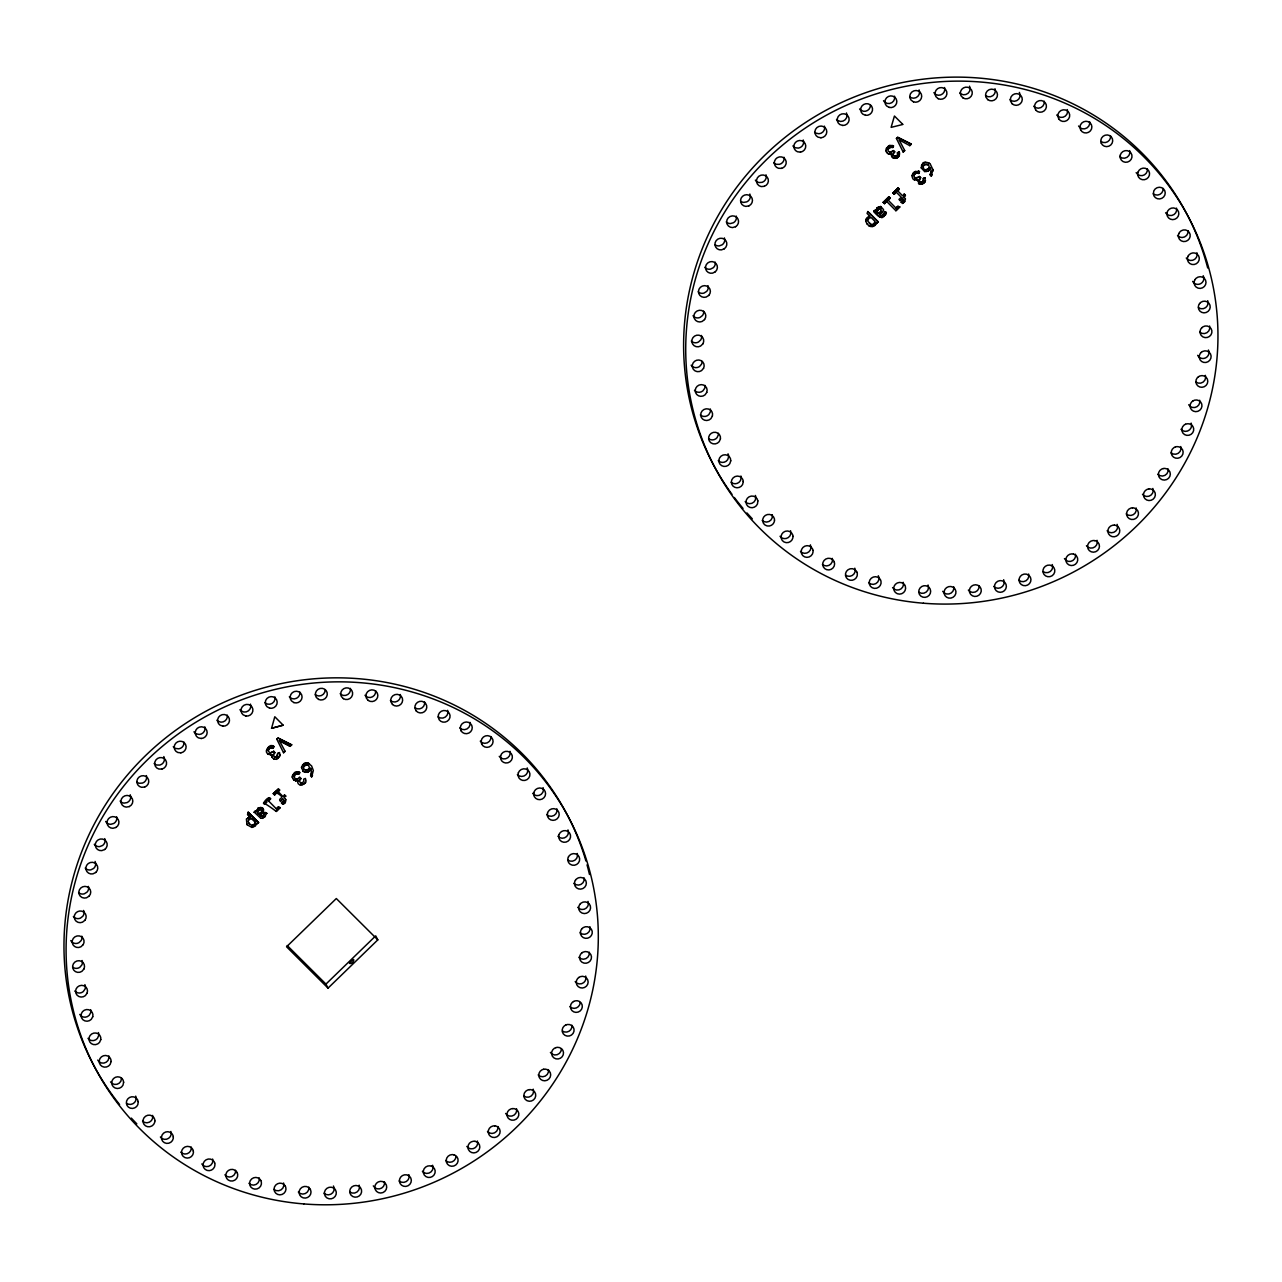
<?xml version="1.0" encoding="UTF-8"?>
<svg xmlns="http://www.w3.org/2000/svg" width="1282" height="1282" viewBox="0 0 1282 1282"><rect width="100%" height="100%" fill="white"/><g stroke="black" fill="none" stroke-linecap="round" stroke-linejoin="round"><path stroke-width="1.5" d="M248.083 821.458L249.573 824.102L248.596 822.868M867.722 220.151C865.542 220.328 876.071 227.811 869.212 223.389M261.913 811.041L261.656 812.067L262.009 811.25M878.378 213.405L877.08 212.011L878.378 213.405L880.686 212.091L881.119 208.822M263.755 810.064L262.794 808.269L263.547 812.131L259.893 815.272L263.547 812.131M883.362 210.28C885.429 209.383 875.782 218.26 882.673 212.267M279.796 755.162C282.024 753.752 274.717 761.364 276.543 758.896M305.757 781.026C307.808 783.462 296.318 788.318 297.825 780.434L295.613 780.69L297.825 780.434M899.451 154.433L899.355 152.686L899.323 155.523L897.288 157.91L893.217 157.942L895.173 158.375M925.508 180.506L924.835 182.236L925.043 177.717L923.28 178.502L922.864 181.804L923.521 180.762M1153.335 193.806L1153.848 190.794A6.009 5.817 -27.7 0 1 1163.463 188.839A6.009 5.817 -27.7 0 1 1161.812 198.341A6.009 5.817 -27.7 0 1 1153.335 193.806A6.009 5.817 -27.7 0 0 1163.111 188.406M276.543 757.149L277.681 753.351L279.444 752.582L277.793 753.56L277.265 756.652L274.781 756.989L275.614 757.149M303.882 781.491L303.642 779.216L305.404 778.446L305.901 780.337M893.153 154.994C891.535 154.866 899.563 158.744 897.32 152.638L899.195 152.061L897.56 153.632M865.783 220.825C866.312 216.257 872.754 214.895 866.456 218.709C863.812 220.68 869.196 226.289 866.776 223.533M310.709 769.12L309.459 771.219L310.773 768.431M930.235 168.198L928.12 171.227L924.626 171.403L926.918 171.451M283.803 800.962L283.322 801.955L283.899 801.17M903.441 200.248L901.086 202.171M121.534 1078.242L120.861 1081.223A6.009 5.817 -27.7 0 1 110.54 1081.912M261.544 811.859L258.724 814.118L257.538 812.932L259.317 809.263L262.025 810.448M877.176 212.219L878.17 209.126L880.59 208.597M311.302 773.126C312.728 770.482 308.818 776.475 311.638 776.86L313.337 770.498L311.606 765.931L308.209 763.143L309.443 763.784M930.94 172.397C932.062 169.224 928.713 178.599 931.036 172.605M301.623 767.614C300.549 764.985 304.122 773.863 303.097 771.155M921.373 167.093C920.877 170.762 922.575 162.029 921.454 165.715M271.816 756.412L272.281 757.47L271.864 754.569L270.79 754.858L271.864 754.569M271.928 756.62L271.976 754.761M297.921 780.626L297.664 781.347M891.455 155.699L891.919 156.757L891.503 153.84L890.429 154.144L891.503 153.84M891.567 155.891L891.615 154.048M918.441 183.358L919.274 183.999L917.463 179.704L914.162 179.576L917.463 179.704M917.559 179.913L917.303 180.634M932.895 171.179L932.879 169.577L931.277 176.147L929.979 174.753M303.465 767.549L303.93 769.12M923.104 166.82C923.953 164.096 922.191 169.609 924.995 169.673L926.085 169.897L924.995 169.673M255.118 823.381L254.301 824.663L255.086 821.762L251.737 818.429L249.605 818.781L248.323 820.512L249.045 819.502M874.789 221.754L873.939 223.933L872.177 224.558M256.464 823.156L255.358 826.073L251.881 827.419L258.579 822.611L248.195 812.179L247.554 814.358L250.503 817.291L248.275 817.612L250.503 817.291M867.69 224.558C869.869 228.116 876.407 226.866 876.103 222.427L876.824 223.244L878.218 221.898L869.116 212.748M266.56 751.861C265.486 753.592 268.531 742.022 273.915 746.557L273.13 748.319L270.053 748.047L268.803 749.169L268.323 751.044L269.957 753.047L273.787 751.428L269.957 753.047M271.88 745.836L268.13 747.518L266.4 750.531M292.344 776.395C293.033 773.174 292.168 779.969 292.456 776.588M886.134 150.01C885.461 153.439 887.577 145.138 886.295 148.68M911.983 175.666C912.367 173.695 911.534 179.464 914.274 179.784M258.387 807.82L256.256 811.666L258.387 807.82L262.057 807.804L260.278 807.388M873.827 211.386C887.961 224.318 867.834 208.325 875.894 210.937L877.208 207.764L876.567 208.485M294.251 776.267C295.245 773.879 293.225 778.815 295.918 778.911L297.889 778.831L299.635 777.084L301.014 778.559L300.292 779.264L301.014 778.559M892.673 147.398C896.31 145.058 886.487 147.943 887.961 150.331C889.596 154.721 896.871 148.936 889.596 152.318M913.89 175.554C915.06 173.054 912.592 177.861 915.556 178.182C921.694 176.035 917.768 178.118 914.707 177.589M273.483 755.066C272.409 757.342 275.774 750.707 274.236 753.191M299.331 780.738L299.571 779.873L299.571 781.78L301.671 783.206L300.837 783.062M893.121 154.353L894.596 151.773L893.314 150.507M922.752 181.595L921.309 182.493L919.21 181.05L920.54 177.637L919.274 176.355M920.54 177.637L918.97 180.009M271.576 728.288L274.797 716.75L283.162 725.179L271.576 728.288L283.162 725.179M265.23 812.692L262.634 816.474L265.118 812.5L266.752 813.397L265.118 812.5M884.26 213.629L883.218 215.088L884.772 211.77C888.682 212.556 882.641 218.325 886.279 212.475M867.834 211.466L867.081 213.437L870.141 216.578M266.64 813.205L264.621 817.099L261.448 818.253M246.705 819.23C245.968 816.378 247.33 827.948 247.138 824.246M260.855 809.118L257.618 811.298M879.74 208.309L877.257 210.585M273.13 748.319L273.803 746.364L272.954 746.22M299.091 774.184C300.966 770.434 298.642 775.53 296.014 773.895L294.86 775.225M918.729 173.455L919.402 171.5L918.441 171.147L919.498 171.692L918.729 173.455L916.518 172.91L914.499 174.512M301.927 766.636L304.363 763.367L307.023 763.03L305.725 763.094M901.198 202.38L903.345 203.037L905.493 198.998M304.299 769.52L306.43 770.626L308.529 769.697L309.475 767.662L308.513 765.434M928.681 168.343L928.168 168.968L928.681 168.343C930.812 166.323 926.261 161.5 923.665 165.634M893.762 155.955L896.07 156.228L897.576 154.898M303.69 767.037L305.068 765.034L308 765.162M292.713 775.466L294.924 772.421L293.257 774.376M912.351 174.737L914.563 171.692L918.553 171.355M277.649 758.64L279.684 756.252M869.02 225.76L872.641 226.417L875.959 223.965M270.053 748.047L268.467 749.778M892.769 147.59L890.669 147.254L888.106 149.049M928.12 171.227L930.107 169.112M867.962 219.799L869.244 218.068L871.375 217.7L874.821 221.241M299.668 780.065L300.18 779.055M894.596 151.773L893.25 153.279M304.363 763.367L302.328 765.29M922.078 164.769C923.28 159.128 931.95 164.817 929.194 163.263M305.356 770.386L309.042 769.072M878.266 213.197L881.295 211.338M872.866 224.638L874.452 223.324M307.215 764.681L303.914 766.155M303.53 781.812L301.558 783.014M886.936 147.783L889.564 145.347L893.554 145.844M915.636 171.419L912.784 173.455M281.447 802.885L282.377 802.436L281.447 802.885L282.697 804.231C287.28 803.782 285.117 797.404 285.854 799.728M902.336 203.501L905.156 201.306M299.635 784.728L302.504 784.76L305.196 782.965M896.294 158.375L898.89 156.388M919.178 183.807L922.239 184.239L924.739 182.044M262.265 818.413L265.406 816.201M878.699 216.241L881.92 217.7L884.933 215.28M279.332 740.483L285.053 751.268L283.53 752.742L276.8 739.153L278.034 737.967L291.671 744.858L290.133 746.348L279.444 740.675M899.611 140.764L904.707 150.555L903.169 152.029L896.438 138.44L897.672 137.238L911.31 144.145L909.771 145.635L898.97 139.754L900.012 140.395M291.671 744.858L278.13 738.16L276.8 739.153M911.31 144.145L897.769 137.446L896.438 138.44M279.941 741.012L290.02 746.156L291.559 744.666M911.198 143.937L909.771 145.635M255.503 810.817L254.285 812.307L255.503 810.817L256.16 811.458M269.412 797.644C256.833 812.884 268.018 793.302 270.598 798.814L268.419 800.913L270.598 798.814M274.604 794.936L276.527 792.757L274.604 794.936L273.306 793.558L276.832 790.433M884.5 203.646L886.567 201.338L884.5 203.646L883.218 202.268L888.955 196.723L890.237 198.101L888.057 200.2L890.237 198.101M897.993 187.941L893.057 193.037L897.993 187.941C901.615 189.255 894.82 192.604 899.179 189.127M273.419 793.75L278.354 788.67L279.636 790.049L278.018 791.619L279.636 790.049M873.923 211.578L875.253 210.296M883.33 202.476L888.955 196.723M266.928 802.067C264.316 804.872 263.018 801.346 276.255 811.442L280.101 807.724L278.178 806.955L276.463 808.926L278.29 807.163L280.101 807.724M896.166 192.044L894.243 194.207L896.166 192.044L901.278 197.22L898.97 199.447L900.14 200.633L902.448 198.389L900.14 200.633M277.922 791.411L283.018 796.603L284.524 794.824M897.56 190.697L902.656 195.874L904.163 194.111C907.784 195.409 901.006 198.758 905.348 195.281M257.089 823.765L258.467 822.419M282.713 798.91C277.601 804.808 283.482 796.33 283.979 800.513M878.106 221.69L876.824 223.244M285.71 796.01L284.091 797.564L285.261 798.83M899.74 207.011L897.817 206.242L895.99 208.005L897.929 206.434L899.74 207.011L895.894 210.729L886.567 201.338M279.989 807.516L276.255 811.442M899.627 206.803L895.894 210.729M328.048 988.118L325.949 984.095L375.706 935.86L377.805 939.866L328.048 988.118L286.559 946.773L336.317 898.538L377.805 939.866M282.489 802.628L283.21 801.747M247.602 818.429L248.275 817.612M892.592 145.491L887.673 146.597M877.305 207.956L880.718 206.53L883.506 209.543M249.461 823.909L252.025 825.464L254.189 824.454M282.697 804.231L284.764 802.917M920.22 184.352L924.162 183.054M879.628 217.139L884.26 216.386M928.152 164.705L924.082 164.801M925.364 162.381L922.8 163.567M303.914 771.668L307.376 772.373L309.363 771.011M257.538 812.932L258.627 813.926L261.047 812.804M916.518 172.91L914.867 173.743M925.973 169.705L928.072 168.775M879.42 214.35L881.231 215.841L883.106 214.895M880.718 206.53L878.026 207.091M294.924 772.421L298.914 772.068L295.982 772.133M252.025 825.464L253.772 825.079M255.086 821.762L251.833 818.621L249.605 818.781M305.084 772.325L308.481 771.956M297.857 773.655L296.014 773.895M902.8 124.466L891.118 127.367L894.435 116.021L902.688 124.258M881.231 215.841L882.272 215.745M262.009 816.394L260.919 816.105L262.634 816.474M295.918 778.911L297.889 778.831M919.723 181.804L922.127 182.3M273.034 748.111L271.031 747.967M889.307 154.112L888.218 153.728L890.525 154.337M270.887 755.066L267.585 753.688L268.579 754.441M274.524 759.008L273.579 758.656L275.63 759.297M251.881 827.419L248.051 825.271M306.927 762.838L308.305 763.351M918.617 173.262L917.608 173.134M294.523 780.305L293.53 779.552L295.725 780.898M298.802 771.876L299.86 772.421M924.723 171.596L921.389 168.086M886.391 212.684L884.772 211.77M260.791 818.269L254.189 812.099M910.092 97.095L911.422 97.849A6.009 5.817 -27.7 0 0 919.114 89.916M274.877 757.197L273.515 755.723M315.228 694.524L316.478 695.405A6.009 5.817 -27.7 0 0 325.195 689.748M264.829 702.616L267.473 704.122A6.009 5.817 -27.7 0 0 274.909 696.911M887.224 152.959L886.487 152.013L888.33 153.92M893.33 158.135L891.807 156.548M273.691 758.864L272.169 757.277M261.961 807.596L262.906 808.461M259.781 815.08L261.015 816.297M959.801 92.945L960.939 93.939A6.009 5.817 -27.7 0 0 969.529 86.198M340.163 693.658L341.3 694.668A6.009 5.817 -27.7 0 0 350.403 688.354M289.315 696.815L291.783 698.562A6.009 5.817 -27.7 0 0 299.908 692.088M893.426 150.699L894.708 151.981M919.386 176.563L920.652 177.829M898.089 188.15L899.275 189.319M905.461 195.489L904.163 194.111M903.73 196.851L905.348 198.646M902.352 198.197L903.618 199.784M892.945 192.829L894.243 194.207M887.961 199.992L896.102 208.213M883.218 202.268L884.404 203.453M875.141 210.088L875.894 210.937M867.946 211.658L878.218 221.898M273.675 751.22L275.069 752.694M284.636 795.032L285.822 796.202M276.527 792.757C287.697 799.007 276.688 797.596 280.502 801.346M273.306 793.558L274.492 794.728M268.323 800.721L276.463 808.926M263.579 802.997L264.861 804.375M258.579 822.611L248.195 812.179M250.391 817.099L247.554 814.358M287.216 945.523L325.949 984.095M933.841 92.689L936.116 94.676A6.009 5.817 -27.7 0 0 944.562 87.529M364.985 695.245L366.011 696.35A6.009 5.817 -27.7 0 0 375.69 690.95M930.235 164.016L932.976 169.769M293.642 779.744L292.408 777.517M266.848 752.726L267.682 753.88M932.158 174.592L931.277 176.147M925.043 177.717L923.28 178.502M904.707 150.555L903.169 152.029M902.961 201.226L902.127 201.915M312.52 775.322L311.638 776.86M285.053 751.268L283.53 752.742M930.299 167.509L931.213 171.307M310.661 768.238L311.574 772.036M878.298 575.746L878.875 577.156A6.009 5.817 -27.7 0 1 868.651 582.621M886.102 150.939L886.599 152.205M899.083 151.869L899.467 152.879M279.444 752.582L279.941 754.473M854.806 568.182L855.222 569.641A6.009 5.817 -27.7 0 1 845.607 575.169M810.416 544.85L810.961 547.831A6.009 5.817 -27.7 0 1 800.481 551.404M438.172 716.894L439.165 719.747A6.009 5.817 -27.7 0 0 448.924 719.683A6.009 5.817 -27.7 0 0 445.767 710.677A6.009 5.817 -27.7 0 0 438.172 716.894A6.009 5.817 -27.7 0 0 447.658 710.308M832.242 558.343L832.515 559.833A6.009 5.817 -27.7 0 1 822.419 564.4M790.561 530.732L790.802 533.745A6.009 5.817 -27.7 0 1 780.033 536.277M212.604 1159.056L212.876 1160.547A6.009 5.817 -27.7 0 1 201.803 1163.96M170.907 1131.445L171.163 1134.458A6.009 5.817 -27.7 0 1 160.394 1137.006M772.277 514.675L772.213 517.72A6.009 5.817 -27.7 0 1 762.181 520.396M152.638 1115.404L152.574 1118.433A6.009 5.817 -27.7 0 1 142.542 1121.125M191.21 1147.037L191.322 1148.544A6.009 5.817 -27.7 0 1 180.842 1152.117M469.981 722.359A6.009 5.817 -27.7 0 1 459.821 727.968M710.292 408.942A6.009 5.817 -27.7 0 1 710.308 411.987L708.786 414.647A6.009 5.817 -27.7 0 1 700.341 414.903M728.016 453.828A6.009 5.817 -27.7 0 1 728.657 456.777L727.679 459.677A6.009 5.817 -27.7 0 1 718.24 460.607M718.369 433.332A6.009 5.817 -27.7 0 1 718.337 434.854L717.071 437.659A6.009 5.817 -27.7 0 1 708.69 438.732M704.956 385.353A6.009 5.817 -27.7 0 1 704.667 388.366L702.873 390.882A6.009 5.817 -27.7 0 1 694.491 390.321M702.055 361.284A6.009 5.817 -27.7 0 1 701.462 364.264L699.427 366.604A6.009 5.817 -27.7 0 1 691.158 365.21M701.462 335.467A6.009 5.817 -27.7 0 1 700.725 339.922L698.466 342.038A6.009 5.817 -27.7 0 1 691.302 341.06M703.642 311.189A6.009 5.817 -27.7 0 1 702.456 315.548L700.004 317.455A6.009 5.817 -27.7 0 1 693.001 315.773M708.017 285.662A6.009 5.817 -27.7 0 1 706.654 291.399L704.026 293.065A6.009 5.817 -27.7 0 1 698.225 291.863M589.96 926.742A6.009 5.817 -27.7 0 1 580.089 932.815M589.287 952.206A6.009 5.817 -27.7 0 1 578.871 957.301M235.584 1170.354A6.009 5.817 -27.7 0 1 224.879 1174.825M400.321 694.507A6.009 5.817 -27.7 0 1 390.369 700.453M424.614 701.975A6.009 5.817 -27.7 0 1 415.272 707.952M333.448 1185.994A6.009 5.817 -27.7 0 1 324.009 1193.238M308.85 1187.18A6.009 5.817 -27.7 0 1 298.321 1192.036M283.594 1183.014A6.009 5.817 -27.7 0 1 273.947 1189.44M259.236 1177.87A6.009 5.817 -27.7 0 1 249.012 1183.35M98.361 1032.571A6.009 5.817 -27.7 0 1 98.682 1035.584L97.432 1038.372A6.009 5.817 -27.7 0 1 87.977 1038.372M108.89 1055.983A6.009 5.817 -27.7 0 1 109.002 1057.506L108.041 1060.406A6.009 5.817 -27.7 0 1 97.736 1060.086M90.653 1009.671A6.009 5.817 -27.7 0 1 90.669 1012.7L89.147 1015.376A6.009 5.817 -27.7 0 1 79.756 1014.447M84.868 984.624A6.009 5.817 -27.7 0 1 85.029 989.095L83.234 991.611A6.009 5.817 -27.7 0 1 74.837 991.034M82.112 960.506A6.009 5.817 -27.7 0 1 81.824 964.993L79.788 967.333A6.009 5.817 -27.7 0 1 72.545 967.061M81.824 936.197A6.009 5.817 -27.7 0 1 81.087 940.635L78.827 942.767A6.009 5.817 -27.7 0 1 70.766 940.571M83.602 910.444A6.009 5.817 -27.7 0 1 82.817 916.261L80.365 918.168A6.009 5.817 -27.7 0 1 73.362 916.486M88.378 886.391A6.009 5.817 -27.7 0 1 87.016 892.128L84.388 893.778A6.009 5.817 -27.7 0 1 78.587 892.592M119.579 1104.507A267.858 259.685 -27.7 0 1 209.911 709.106A267.858 259.685 -27.7 0 1 585.938 861.007M587.028 864.853A267.858 259.685 -27.7 0 1 589.496 874.516M136.837 1123.865A267.858 259.685 -27.7 0 1 131.325 1118.096M731.958 494.291A267.858 259.685 -27.7 0 1 838.765 103.794A267.858 259.685 -27.7 0 1 1207.708 267.986M752.326 518.841A267.858 259.685 -27.7 0 1 746.941 512.944M743.015 508.409A267.858 259.685 -27.7 0 1 734.33 497.496M903.233 582.284A6.009 5.817 -27.7 0 1 892.576 587.589M870.446 104.9A6.009 5.817 -27.7 0 1 863.427 111.294L860.639 110.06A6.009 5.817 -27.7 0 1 859.581 108.954M1129.65 150.587A6.009 5.817 -27.7 0 1 1119.859 156.789M1110.565 135.86A6.009 5.817 -27.7 0 1 1101.014 141.501M1147.358 168.663A6.009 5.817 -27.7 0 1 1136.156 172.621M1089.62 121.646A6.009 5.817 -27.7 0 1 1078.563 126.021M1176.539 208.149A6.009 5.817 -27.7 0 1 1165.578 212.78M1067.297 109.579A6.009 5.817 -27.7 0 1 1056.705 115.011M1044.253 101.246A6.009 5.817 -27.7 0 1 1033.773 106.214M1188.045 230.664A6.009 5.817 -27.7 0 1 1177.517 235.503M1019.35 92.384A6.009 5.817 -27.7 0 1 1010.008 99.74M994.976 88.746A6.009 5.817 -27.7 0 1 985.65 95.637M1203.221 275.726A6.009 5.817 -27.7 0 1 1200.689 283.675A6.009 5.817 -27.7 0 1 1192.645 281.383M1207.692 300.677A6.009 5.817 -27.7 0 1 1198.462 307.68M1208.445 350.034A6.009 5.817 -27.7 0 1 1205.609 357.902A6.009 5.817 -27.7 0 1 1197.66 355.322M824.47 126.149A6.009 5.817 -27.7 0 1 818.845 133.761L815.849 133.104A6.009 5.817 -27.7 0 1 814.599 132.222M803.237 139.994A6.009 5.817 -27.7 0 1 798.398 148.103L795.337 147.751A6.009 5.817 -27.7 0 1 792.917 145.924M766.011 174.833A6.009 5.817 -27.7 0 1 762.197 182.316L759.12 182.557A6.009 5.817 -27.7 0 1 755.354 180.137M783.991 157.253A6.009 5.817 -27.7 0 1 779.456 164.352L776.363 164.288A6.009 5.817 -27.7 0 1 773.767 162.718M749.858 194.047A6.009 5.817 -27.7 0 1 746.813 201.851L743.768 202.396A6.009 5.817 -27.7 0 1 740.884 201.37M1028.613 574.032A6.009 5.817 -27.7 0 1 1018.805 580.217M1052.282 564.545A6.009 5.817 -27.7 0 1 1043.147 571.644M1075.486 554.225A6.009 5.817 -27.7 0 1 1064.429 558.599M1003.662 579.736A6.009 5.817 -27.7 0 1 993.806 586.403M1136.156 507.976A6.009 5.817 -27.7 0 1 1126.221 513.938M1191.154 423.108A6.009 5.817 -27.7 0 1 1180.978 429.294M736.269 216.081A6.009 5.817 -27.7 0 1 733.448 222.731L730.452 223.565A6.009 5.817 -27.7 0 1 726.253 221.93M979.144 585.906A6.009 5.817 -27.7 0 1 968.343 590.105M928.056 585.009A6.009 5.817 -27.7 0 1 919.082 592.332M953.664 586.675A6.009 5.817 -27.7 0 1 942.719 591.322M715.212 262.137A6.009 5.817 -27.7 0 1 713.257 267.73L710.484 269.124A6.009 5.817 -27.7 0 1 704.86 267.361M724.378 237.891A6.009 5.817 -27.7 0 1 722.231 244.766L719.33 245.888A6.009 5.817 -27.7 0 1 714.971 244.67M1180.77 446.537A6.009 5.817 -27.7 0 1 1171.043 452.85M1168.094 468.875A6.009 5.817 -27.7 0 1 1157.806 474.228M1152.871 488.458A6.009 5.817 -27.7 0 1 1142.486 494.259M1117.135 524.354A6.009 5.817 -27.7 0 1 1107.119 530.78M1097.039 540.299A6.009 5.817 -27.7 0 1 1086.447 545.715M846.473 112.96A6.009 5.817 -27.7 0 1 840.591 121.453L837.675 120.508A6.009 5.817 -27.7 0 1 836.521 119.498M1205.336 375.338A6.009 5.817 -27.7 0 1 1195.866 381.988M1209.599 326.013A6.009 5.817 -27.7 0 1 1199.728 332.102M1196.907 252.746A6.009 5.817 -27.7 0 1 1186.251 258.035M1199.696 400.256A6.009 5.817 -27.7 0 1 1188.686 404.759M894.548 96.182A6.009 5.817 -27.7 0 1 887.112 103.409L884.468 101.903A6.009 5.817 -27.7 0 1 883.538 100.701M755.338 495.429A6.009 5.817 -27.7 0 1 755.755 496.887L755.386 499.916A6.009 5.817 -27.7 0 1 745.163 501.599M740.9 476.023A6.009 5.817 -27.7 0 1 741.172 477.529L740.499 480.494A6.009 5.817 -27.7 0 1 731.173 482.336M227.299 715.132A6.009 5.817 -27.7 0 1 220.953 722.167L218.036 721.221A6.009 5.817 -27.7 0 1 216.882 720.228M250.471 704.122A6.009 5.817 -27.7 0 1 243.772 712.023L240.984 710.789A6.009 5.817 -27.7 0 1 239.942 709.683M490.926 736.589A6.009 5.817 -27.7 0 1 480.269 741.172M543.119 787.645A6.009 5.817 -27.7 0 1 532.655 793.334M510.012 751.316A6.009 5.817 -27.7 0 1 499.227 756.348M527.222 767.934A6.009 5.817 -27.7 0 1 517.367 774.6M556.885 808.862A6.009 5.817 -27.7 0 1 546.869 814.695M567.974 829.919A6.009 5.817 -27.7 0 1 557.878 836.217M577.269 853.459A6.009 5.817 -27.7 0 1 567.638 859.902M588.053 901.406A6.009 5.817 -27.7 0 1 577.733 907.336M584.127 877.866A6.009 5.817 -27.7 0 1 573.903 883.33M204.832 726.862A6.009 5.817 -27.7 0 1 199.207 734.474L196.21 733.817A6.009 5.817 -27.7 0 1 193.983 731.782M183.983 742.198A6.009 5.817 -27.7 0 1 178.759 748.832L175.698 748.464A6.009 5.817 -27.7 0 1 173.278 746.653M135.7 1096.142A6.009 5.817 -27.7 0 1 136.116 1097.616L135.748 1100.629A6.009 5.817 -27.7 0 1 126.646 1103.369M95.076 861.424A6.009 5.817 -27.7 0 1 93.618 868.459L90.846 869.853A6.009 5.817 -27.7 0 1 85.205 868.09M104.723 838.62A6.009 5.817 -27.7 0 1 102.592 845.479L99.692 846.601A6.009 5.817 -27.7 0 1 94.275 844.293M116.63 816.81A6.009 5.817 -27.7 0 1 113.81 823.445L110.813 824.294A6.009 5.817 -27.7 0 1 105.669 821.458M130.219 794.76A6.009 5.817 -27.7 0 1 127.174 802.564L124.13 803.109A6.009 5.817 -27.7 0 1 120.123 801.058M146.372 775.562A6.009 5.817 -27.7 0 1 142.558 783.046L139.482 783.286A6.009 5.817 -27.7 0 1 136.725 781.988M163.824 756.556A6.009 5.817 -27.7 0 1 159.817 765.066L156.725 765.017A6.009 5.817 -27.7 0 1 154.128 763.447M585.698 976.051A6.009 5.817 -27.7 0 1 575.185 981.611M580.233 1002.492A6.009 5.817 -27.7 0 1 569.977 1006.691M571.932 1025.296A6.009 5.817 -27.7 0 1 562.445 1031.048M561.404 1048.756A6.009 5.817 -27.7 0 1 550.411 1052.426M548.456 1069.605A6.009 5.817 -27.7 0 1 538.168 1074.941M533.232 1089.171A6.009 5.817 -27.7 0 1 523.921 1096.062M516.518 1108.69A6.009 5.817 -27.7 0 1 505.621 1113.465M497.945 1126.525A6.009 5.817 -27.7 0 1 487.481 1131.493M477.401 1141.012A6.009 5.817 -27.7 0 1 466.808 1146.445M456.007 1156.46A6.009 5.817 -27.7 0 1 445.687 1160.531M432.643 1165.258A6.009 5.817 -27.7 0 1 422.403 1171.315M408.974 1174.745A6.009 5.817 -27.7 0 1 399.167 1180.946M384.504 1181.892A6.009 5.817 -27.7 0 1 373.302 1185.866M359.168 1185.145A6.009 5.817 -27.7 0 1 349.762 1191.923M138.216 1101.623L137.847 1104.635A6.009 5.817 -27.7 0 1 128.344 1107.071A6.009 5.817 -27.7 0 1 129.498 1097.504A6.009 5.817 -27.7 0 1 138.216 1101.623M173.294 1136.942L173.262 1138.48A6.009 5.817 -27.7 0 1 164.384 1142.695A6.009 5.817 -27.7 0 1 163.599 1133.144A6.009 5.817 -27.7 0 1 173.022 1135.451L173.294 1136.942M757.854 500.893L757.486 503.922A6.009 5.817 -27.7 0 1 747.983 506.342A6.009 5.817 -27.7 0 1 749.153 496.791A6.009 5.817 -27.7 0 1 757.854 500.893M792.933 536.229L792.901 537.751A6.009 5.817 -27.7 0 1 784.023 541.966A6.009 5.817 -27.7 0 1 783.238 532.415A6.009 5.817 -27.7 0 1 792.661 534.738L792.933 536.229M500.605 755.947L500.701 758.976A6.009 5.817 -27.7 0 0 509.98 761.764A6.009 5.817 -27.7 0 0 509.675 752.165A6.009 5.817 -27.7 0 0 500.605 755.947M533.809 792.997L533.697 794.519A6.009 5.817 -27.7 0 0 542.174 799.055A6.009 5.817 -27.7 0 0 543.824 789.568A6.009 5.817 -27.7 0 0 534.209 791.523L533.809 792.997M1120.244 155.234L1120.34 158.263A6.009 5.817 -27.7 0 0 1129.618 161.035A6.009 5.817 -27.7 0 0 1129.33 151.452A6.009 5.817 -27.7 0 0 1120.244 155.234M123.633 1082.264L122.96 1085.229A6.009 5.817 -27.7 0 1 113.281 1086.719A6.009 5.817 -27.7 0 1 115.396 1077.297A6.009 5.817 -27.7 0 1 123.633 1082.264M154.866 1120.933L154.673 1122.439A6.009 5.817 -27.7 0 1 145.427 1125.788A6.009 5.817 -27.7 0 1 145.619 1116.189A6.009 5.817 -27.7 0 1 154.737 1119.41L154.866 1120.933M743.272 481.535L742.598 484.516A6.009 5.817 -27.7 0 1 732.919 486.006A6.009 5.817 -27.7 0 1 735.035 476.583A6.009 5.817 -27.7 0 1 743.272 481.535M774.504 520.204L774.312 521.726A6.009 5.817 -27.7 0 1 765.082 525.059A6.009 5.817 -27.7 0 1 765.274 515.46A6.009 5.817 -27.7 0 1 774.376 518.697L774.504 520.204M547.526 813.092L547.27 814.599A6.009 5.817 -27.7 0 0 555.234 819.967A6.009 5.817 -27.7 0 0 557.83 810.641A6.009 5.817 -27.7 0 0 548.087 811.666L547.526 813.092M1167.165 212.379L1166.908 213.886A6.009 5.817 -27.7 0 0 1174.873 219.238A6.009 5.817 -27.7 0 0 1177.469 209.928A6.009 5.817 -27.7 0 0 1167.726 210.937L1167.165 212.379M518.329 772.886L518.12 775.914A6.009 5.817 -27.7 0 0 527.046 779.6A6.009 5.817 -27.7 0 0 527.719 770.001A6.009 5.817 -27.7 0 0 518.329 772.886M1137.983 172.173L1137.759 175.201A6.009 5.817 -27.7 0 0 1146.685 178.871A6.009 5.817 -27.7 0 0 1147.358 169.288A6.009 5.817 -27.7 0 0 1137.983 172.173M111.117 1061.512L110.14 1064.413A6.009 5.817 -27.7 0 1 100.381 1064.941A6.009 5.817 -27.7 0 1 103.441 1055.759A6.009 5.817 -27.7 0 1 111.117 1061.512M730.756 460.783L729.795 463.699A6.009 5.817 -27.7 0 1 720.019 464.228A6.009 5.817 -27.7 0 1 723.08 455.046A6.009 5.817 -27.7 0 1 730.756 460.783M559.112 834.486L558.696 835.96A6.009 5.817 -27.7 0 0 566.051 842.082A6.009 5.817 -27.7 0 0 569.577 833.044A6.009 5.817 -27.7 0 0 559.817 833.108L559.112 834.486M1178.751 233.757L1178.334 235.247A6.009 5.817 -27.7 0 0 1185.69 241.369A6.009 5.817 -27.7 0 0 1189.215 232.33A6.009 5.817 -27.7 0 0 1179.456 232.379L1178.751 233.757M100.797 1039.59L99.547 1042.394A6.009 5.817 -27.7 0 1 89.788 1041.962A6.009 5.817 -27.7 0 1 93.762 1033.1A6.009 5.817 -27.7 0 1 100.797 1039.59M720.436 438.861L719.186 441.665A6.009 5.817 -27.7 0 1 709.443 441.248A6.009 5.817 -27.7 0 1 713.401 432.387A6.009 5.817 -27.7 0 1 720.436 438.861M349.537 963.311C353.351 965.186 356.781 953.984 349.537 963.311M568.439 856.953L567.878 858.395A6.009 5.817 -27.7 0 0 574.56 865.222A6.009 5.817 -27.7 0 0 578.967 856.552A6.009 5.817 -27.7 0 0 569.272 855.655L568.439 856.953M1188.077 256.24L1187.517 257.666A6.009 5.817 -27.7 0 0 1194.199 264.493A6.009 5.817 -27.7 0 0 1198.606 255.823A6.009 5.817 -27.7 0 0 1188.911 254.926L1188.077 256.24M92.769 1016.706L91.246 1019.382A6.009 5.817 -27.7 0 1 81.615 1018.004A6.009 5.817 -27.7 0 1 86.455 1009.559A6.009 5.817 -27.7 0 1 92.769 1016.706M712.407 415.993L710.885 418.669A6.009 5.817 -27.7 0 1 701.254 417.291A6.009 5.817 -27.7 0 1 706.094 408.83A6.009 5.817 -27.7 0 1 712.407 415.993M575.426 880.285L574.721 881.663A6.009 5.817 -27.7 0 0 580.65 889.131A6.009 5.817 -27.7 0 0 585.906 880.91A6.009 5.817 -27.7 0 0 576.371 879.067L575.426 880.285M1195.064 279.556L1194.359 280.934A6.009 5.817 -27.7 0 0 1200.305 288.402A6.009 5.817 -27.7 0 0 1205.561 280.197A6.009 5.817 -27.7 0 0 1196.026 278.338L1195.064 279.556M87.128 993.101L85.349 995.617A6.009 5.817 -27.7 0 1 75.926 993.31A6.009 5.817 -27.7 0 1 81.583 985.345A6.009 5.817 -27.7 0 1 87.128 993.101M706.767 392.388L704.988 394.904A6.009 5.817 -27.7 0 1 695.565 392.58A6.009 5.817 -27.7 0 1 701.222 384.632A6.009 5.817 -27.7 0 1 706.767 392.388M579.977 904.243L579.144 905.541A6.009 5.817 -27.7 0 0 584.288 913.569A6.009 5.817 -27.7 0 0 590.329 905.893A6.009 5.817 -27.7 0 0 581.05 903.121L579.977 904.243M1199.615 303.514L1198.782 304.828A6.009 5.817 -27.7 0 0 1203.926 312.856A6.009 5.817 -27.7 0 0 1209.968 305.164A6.009 5.817 -27.7 0 0 1200.705 302.392L1199.615 303.514M83.923 969L81.904 971.339A6.009 5.817 -27.7 0 1 72.786 968.102A6.009 5.817 -27.7 0 1 79.212 960.715A6.009 5.817 -27.7 0 1 83.923 969M703.562 368.287L701.542 370.61A6.009 5.817 -27.7 0 1 692.424 367.389A6.009 5.817 -27.7 0 1 698.85 360.002A6.009 5.817 -27.7 0 1 703.562 368.287M582.076 928.585L581.115 929.803A6.009 5.817 -27.7 0 0 585.409 938.312A6.009 5.817 -27.7 0 0 592.188 931.245A6.009 5.817 -27.7 0 0 583.262 927.575L582.076 928.585M1201.715 327.872L1200.753 329.089A6.009 5.817 -27.7 0 0 1205.048 337.599A6.009 5.817 -27.7 0 0 1211.827 330.532A6.009 5.817 -27.7 0 0 1202.901 326.846L1201.715 327.872M83.186 944.642L80.942 946.773A6.009 5.817 -27.7 0 1 72.225 942.671A6.009 5.817 -27.7 0 1 79.356 935.924A6.009 5.817 -27.7 0 1 83.186 944.642M702.824 343.929L700.581 346.06A6.009 5.817 -27.7 0 1 691.863 341.941A6.009 5.817 -27.7 0 1 698.994 335.195A6.009 5.817 -27.7 0 1 702.824 343.929M581.691 953.071L580.618 954.193A6.009 5.817 -27.7 0 0 584.015 963.119A6.009 5.817 -27.7 0 0 591.467 956.725A6.009 5.817 -27.7 0 0 582.973 952.173L581.691 953.071M1201.33 352.358L1200.256 353.479A6.009 5.817 -27.7 0 0 1203.654 362.389A6.009 5.817 -27.7 0 0 1211.105 355.995A6.009 5.817 -27.7 0 0 1202.612 351.46L1201.33 352.358M704.571 319.555L702.119 321.462A6.009 5.817 -27.7 0 1 693.883 316.51A6.009 5.817 -27.7 0 1 701.639 310.468A6.009 5.817 -27.7 0 1 704.571 319.555M84.933 920.284L82.481 922.175A6.009 5.817 -27.7 0 1 74.244 917.223A6.009 5.817 -27.7 0 1 82 911.198A6.009 5.817 -27.7 0 1 84.933 920.284M1198.478 376.748L1197.292 377.757A6.009 5.817 -27.7 0 0 1199.76 386.988A6.009 5.817 -27.7 0 0 1207.788 381.331A6.009 5.817 -27.7 0 0 1199.84 375.979L1198.478 376.748M578.839 977.477L577.653 978.487A6.009 5.817 -27.7 0 0 580.105 987.701A6.009 5.817 -27.7 0 0 588.15 982.06A6.009 5.817 -27.7 0 0 580.185 976.692L578.839 977.477M708.754 295.421L706.142 297.071A6.009 5.817 -27.7 0 1 698.466 291.318A6.009 5.817 -27.7 0 1 706.767 286.062A6.009 5.817 -27.7 0 1 708.754 295.421M89.115 896.134L86.503 897.801A6.009 5.817 -27.7 0 1 78.827 892.048A6.009 5.817 -27.7 0 1 87.128 886.791A6.009 5.817 -27.7 0 1 89.115 896.134M1193.157 400.801L1191.875 401.699A6.009 5.817 -27.7 0 0 1193.398 411.137A6.009 5.817 -27.7 0 0 1201.939 406.298A6.009 5.817 -27.7 0 0 1194.584 400.16L1193.157 400.801M573.519 1001.53L572.237 1002.428A6.009 5.817 -27.7 0 0 573.743 1011.867A6.009 5.817 -27.7 0 0 582.3 1007.011A6.009 5.817 -27.7 0 0 574.945 1000.889L573.519 1001.53M715.372 271.736L712.6 273.146A6.009 5.817 -27.7 0 1 705.565 266.656A6.009 5.817 -27.7 0 1 714.346 262.233A6.009 5.817 -27.7 0 1 715.372 271.736M95.733 872.465L92.961 873.859A6.009 5.817 -27.7 0 1 85.926 867.369A6.009 5.817 -27.7 0 1 94.708 862.946A6.009 5.817 -27.7 0 1 95.733 872.465M1185.449 424.278L1184.087 425.047A6.009 5.817 -27.7 0 0 1184.632 434.614A6.009 5.817 -27.7 0 0 1193.606 430.624A6.009 5.817 -27.7 0 0 1186.924 423.781L1185.449 424.278M565.811 1025.007L564.449 1025.776A6.009 5.817 -27.7 0 0 564.993 1035.343A6.009 5.817 -27.7 0 0 573.967 1031.337A6.009 5.817 -27.7 0 0 567.285 1024.51L565.811 1025.007M724.33 248.772L721.429 249.894A6.009 5.817 -27.7 0 1 715.116 242.747A6.009 5.817 -27.7 0 1 724.282 239.173A6.009 5.817 -27.7 0 1 724.33 248.772M104.691 849.501L101.791 850.623A6.009 5.817 -27.7 0 1 95.477 843.46A6.009 5.817 -27.7 0 1 104.643 839.902A6.009 5.817 -27.7 0 1 104.691 849.501M1175.418 446.937L1173.992 447.578A6.009 5.817 -27.7 0 0 1173.559 457.177A6.009 5.817 -27.7 0 0 1182.869 454.068A6.009 5.817 -27.7 0 0 1176.924 446.601L1175.418 446.937M555.779 1047.666L554.353 1048.291A6.009 5.817 -27.7 0 0 553.904 1057.89A6.009 5.817 -27.7 0 0 563.231 1054.782A6.009 5.817 -27.7 0 0 557.285 1047.314L555.779 1047.666M735.548 226.738L732.567 227.571A6.009 5.817 -27.7 0 1 727.022 219.815A6.009 5.817 -27.7 0 1 736.477 217.171A6.009 5.817 -27.7 0 1 735.548 226.738M115.909 827.467L112.928 828.3A6.009 5.817 -27.7 0 1 107.384 820.544A6.009 5.817 -27.7 0 1 116.838 817.884A6.009 5.817 -27.7 0 1 115.909 827.467M1163.159 468.571L1161.668 469.068A6.009 5.817 -27.7 0 0 1160.274 478.603A6.009 5.817 -27.7 0 0 1169.841 476.407A6.009 5.817 -27.7 0 0 1164.697 468.379L1163.159 468.571M543.52 1069.284L542.03 1069.781A6.009 5.817 -27.7 0 0 540.635 1079.316A6.009 5.817 -27.7 0 0 550.202 1077.12A6.009 5.817 -27.7 0 0 545.058 1069.092L543.52 1069.284M748.928 205.857L745.868 206.402A6.009 5.817 -27.7 0 1 741.156 198.117A6.009 5.817 -27.7 0 1 750.803 196.386A6.009 5.817 -27.7 0 1 748.928 205.857M129.274 806.57L126.229 807.115A6.009 5.817 -27.7 0 1 121.518 798.83A6.009 5.817 -27.7 0 1 131.165 797.116A6.009 5.817 -27.7 0 1 129.274 806.57M1148.8 488.939L1147.278 489.291A6.009 5.817 -27.7 0 0 1144.922 498.666A6.009 5.817 -27.7 0 0 1154.633 497.416A6.009 5.817 -27.7 0 0 1150.355 488.907L1148.8 488.939M529.162 1089.668L527.639 1090.021A6.009 5.817 -27.7 0 0 525.283 1099.379A6.009 5.817 -27.7 0 0 534.995 1098.129A6.009 5.817 -27.7 0 0 530.716 1089.62L529.162 1089.668M764.312 186.323L761.22 186.579A6.009 5.817 -27.7 0 1 757.39 177.845A6.009 5.817 -27.7 0 1 767.133 177.076A6.009 5.817 -27.7 0 1 764.312 186.323M144.674 787.052L141.581 787.292A6.009 5.817 -27.7 0 1 137.751 778.575A6.009 5.817 -27.7 0 1 147.494 777.789A6.009 5.817 -27.7 0 1 144.674 787.052M1132.487 507.864L1130.948 508.073A6.009 5.817 -27.7 0 0 1127.647 517.175A6.009 5.817 -27.7 0 0 1137.422 516.886A6.009 5.817 -27.7 0 0 1134.025 507.976L1132.487 507.864M512.848 1108.593L511.294 1108.786A6.009 5.817 -27.7 0 0 508.009 1117.904A6.009 5.817 -27.7 0 0 517.784 1117.6A6.009 5.817 -27.7 0 0 514.386 1108.69L512.848 1108.593M781.555 168.359L778.478 168.295A6.009 5.817 -27.7 0 1 775.546 159.224A6.009 5.817 -27.7 0 1 785.305 159.401A6.009 5.817 -27.7 0 1 781.555 168.359M161.917 769.072L158.84 769.024A6.009 5.817 -27.7 0 1 155.907 759.938A6.009 5.817 -27.7 0 1 165.666 760.13A6.009 5.817 -27.7 0 1 161.917 769.072M1114.379 525.139L1112.824 525.187A6.009 5.817 -27.7 0 0 1108.626 533.969A6.009 5.817 -27.7 0 0 1118.353 534.626A6.009 5.817 -27.7 0 0 1115.901 525.396L1114.379 525.139M494.74 1125.868L493.185 1125.917A6.009 5.817 -27.7 0 0 488.987 1134.682A6.009 5.817 -27.7 0 0 498.714 1135.339A6.009 5.817 -27.7 0 0 496.262 1126.125L494.74 1125.868M800.497 152.125L797.452 151.757A6.009 5.817 -27.7 0 1 795.465 142.414A6.009 5.817 -27.7 0 1 805.128 143.552A6.009 5.817 -27.7 0 1 800.497 152.125M180.858 752.838L177.797 752.486A6.009 5.817 -27.7 0 1 175.826 743.143A6.009 5.817 -27.7 0 1 185.489 744.265A6.009 5.817 -27.7 0 1 180.858 752.838M1094.652 540.603L1093.097 540.507A6.009 5.817 -27.7 0 0 1088.049 548.84A6.009 5.817 -27.7 0 0 1097.632 550.459A6.009 5.817 -27.7 0 0 1096.126 541.02L1094.652 540.603M475.013 1141.333L473.459 1141.22A6.009 5.817 -27.7 0 0 468.411 1149.569A6.009 5.817 -27.7 0 0 477.994 1151.172A6.009 5.817 -27.7 0 0 476.487 1141.733L475.013 1141.333M820.945 137.767L817.948 137.11A6.009 5.817 -27.7 0 1 816.922 127.591A6.009 5.817 -27.7 0 1 826.409 129.674A6.009 5.817 -27.7 0 1 820.945 137.767M201.306 738.496L198.309 737.839A6.009 5.817 -27.7 0 1 197.284 728.32A6.009 5.817 -27.7 0 1 206.771 730.403A6.009 5.817 -27.7 0 1 201.306 738.496M1073.499 554.112L1071.976 553.856A6.009 5.817 -27.7 0 0 1066.127 561.676A6.009 5.817 -27.7 0 0 1075.47 564.224A6.009 5.817 -27.7 0 0 1074.941 554.657L1073.499 554.112M453.86 1154.826L452.338 1154.569A6.009 5.817 -27.7 0 0 446.489 1162.405A6.009 5.817 -27.7 0 0 455.831 1164.937A6.009 5.817 -27.7 0 0 455.302 1155.37L453.86 1154.826M842.691 125.46L839.79 124.514A6.009 5.817 -27.7 0 1 839.742 114.915A6.009 5.817 -27.7 0 1 848.94 117.928A6.009 5.817 -27.7 0 1 842.691 125.46M223.052 726.189L220.151 725.227A6.009 5.817 -27.7 0 1 220.103 715.644A6.009 5.817 -27.7 0 1 229.286 718.641A6.009 5.817 -27.7 0 1 223.052 726.189M1051.144 565.506L1049.67 565.09A6.009 5.817 -27.7 0 0 1043.051 572.333A6.009 5.817 -27.7 0 0 1052.073 575.778A6.009 5.817 -27.7 0 0 1052.506 566.195L1051.144 565.506M431.505 1166.219L430.031 1165.819A6.009 5.817 -27.7 0 0 423.413 1173.046A6.009 5.817 -27.7 0 0 432.435 1176.507A6.009 5.817 -27.7 0 0 432.867 1166.908L431.505 1166.219M865.526 115.3L862.738 114.082A6.009 5.817 -27.7 0 1 863.651 104.499A6.009 5.817 -27.7 0 1 872.481 108.393A6.009 5.817 -27.7 0 1 865.526 115.3M245.888 716.029L243.099 714.795A6.009 5.817 -27.7 0 1 244.013 705.228A6.009 5.817 -27.7 0 1 252.842 709.122A6.009 5.817 -27.7 0 1 245.888 716.029M1027.811 574.673L1026.369 574.128A6.009 5.817 -27.7 0 0 1019.078 580.698A6.009 5.817 -27.7 0 0 1027.683 585.025A6.009 5.817 -27.7 0 0 1029.093 575.506L1027.811 574.673M408.173 1175.402L406.731 1174.857A6.009 5.817 -27.7 0 0 399.439 1181.427A6.009 5.817 -27.7 0 0 408.045 1185.754A6.009 5.817 -27.7 0 0 409.455 1176.219L408.173 1175.402M889.211 107.416L886.567 105.909A6.009 5.817 -27.7 0 1 888.458 96.454A6.009 5.817 -27.7 0 1 896.823 101.198A6.009 5.817 -27.7 0 1 889.211 107.416M269.573 708.129L266.928 706.638A6.009 5.817 -27.7 0 1 268.819 697.168A6.009 5.817 -27.7 0 1 277.184 701.927A6.009 5.817 -27.7 0 1 269.573 708.129M1003.71 581.547L1002.348 580.858A6.009 5.817 -27.7 0 0 994.447 586.707A6.009 5.817 -27.7 0 0 1002.54 591.867A6.009 5.817 -27.7 0 0 1004.896 582.493L1003.71 581.547M384.071 1182.276L382.709 1181.587A6.009 5.817 -27.7 0 0 374.809 1187.42A6.009 5.817 -27.7 0 0 382.901 1192.581A6.009 5.817 -27.7 0 0 385.257 1183.222L384.071 1182.276M913.521 101.855L911.053 100.108A6.009 5.817 -27.7 0 1 913.89 90.846A6.009 5.817 -27.7 0 1 921.71 96.406A6.009 5.817 -27.7 0 1 913.521 101.855M293.882 702.584L291.415 700.821A6.009 5.817 -27.7 0 1 294.251 691.575A6.009 5.817 -27.7 0 1 302.071 697.12A6.009 5.817 -27.7 0 1 293.882 702.584M979.095 586.05L977.813 585.233A6.009 5.817 -27.7 0 0 969.384 590.281A6.009 5.817 -27.7 0 0 976.9 596.226A6.009 5.817 -27.7 0 0 980.185 587.108L979.095 586.05M359.457 1186.763L358.175 1185.946A6.009 5.817 -27.7 0 0 349.73 1191.01A6.009 5.817 -27.7 0 0 357.261 1196.939A6.009 5.817 -27.7 0 0 360.546 1187.837L359.457 1186.763M938.216 98.698L935.94 96.695A6.009 5.817 -27.7 0 1 939.69 87.737A6.009 5.817 -27.7 0 1 946.885 94.051A6.009 5.817 -27.7 0 1 938.216 98.698M318.577 699.411L316.301 697.424A6.009 5.817 -27.7 0 1 320.051 688.466A6.009 5.817 -27.7 0 1 327.247 694.78A6.009 5.817 -27.7 0 1 318.577 699.411M954.209 588.134L953.023 587.188A6.009 5.817 -27.7 0 0 944.145 591.403A6.009 5.817 -27.7 0 0 950.988 598.069A6.009 5.817 -27.7 0 0 955.186 589.287L954.209 588.134M334.57 1188.847L333.384 1187.901A6.009 5.817 -27.7 0 0 324.49 1192.116A6.009 5.817 -27.7 0 0 331.349 1198.782A6.009 5.817 -27.7 0 0 335.547 1190.016L334.57 1188.847M963.038 97.945L960.987 95.749A6.009 5.817 -27.7 0 1 965.618 87.176A6.009 5.817 -27.7 0 1 972.125 94.179A6.009 5.817 -27.7 0 1 963.038 97.945M343.4 698.674L341.349 696.463A6.009 5.817 -27.7 0 1 345.98 687.889A6.009 5.817 -27.7 0 1 352.486 694.892A6.009 5.817 -27.7 0 1 343.4 698.674M929.306 587.765L928.216 586.707A6.009 5.817 -27.7 0 0 918.97 590.04A6.009 5.817 -27.7 0 0 925.107 597.364A6.009 5.817 -27.7 0 0 930.155 589.015L929.306 587.765M309.667 1188.494L308.577 1187.436A6.009 5.817 -27.7 0 0 299.331 1190.77A6.009 5.817 -27.7 0 0 305.469 1198.077A6.009 5.817 -27.7 0 0 310.516 1189.744L309.667 1188.494M987.765 99.643L985.954 97.24A6.009 5.817 -27.7 0 1 991.403 89.147A6.009 5.817 -27.7 0 1 997.156 96.759A6.009 5.817 -27.7 0 1 987.765 99.643M368.126 700.373L366.299 697.953A6.009 5.817 -27.7 0 1 371.764 689.86A6.009 5.817 -27.7 0 1 377.517 697.488A6.009 5.817 -27.7 0 1 368.126 700.373M904.627 584.977L903.65 583.807A6.009 5.817 -27.7 0 0 894.131 586.227A6.009 5.817 -27.7 0 0 899.483 594.127A6.009 5.817 -27.7 0 0 905.332 586.307L904.627 584.977M284.989 1185.69L284.011 1184.536A6.009 5.817 -27.7 0 0 274.492 1186.956A6.009 5.817 -27.7 0 0 279.845 1194.856A6.009 5.817 -27.7 0 0 285.694 1187.02L284.989 1185.69M1012.123 103.746L1010.569 101.166A6.009 5.817 -27.7 0 1 1016.802 93.634A6.009 5.817 -27.7 0 1 1021.738 101.791A6.009 5.817 -27.7 0 1 1012.123 103.746M392.484 704.475L390.93 701.895A6.009 5.817 -27.7 0 1 397.164 694.347A6.009 5.817 -27.7 0 1 402.099 702.52A6.009 5.817 -27.7 0 1 392.484 704.475M880.413 579.768L879.564 578.503A6.009 5.817 -27.7 0 0 869.869 579.993A6.009 5.817 -27.7 0 0 874.372 588.39A6.009 5.817 -27.7 0 0 880.99 581.163L880.413 579.768M260.775 1180.482L259.925 1179.232A6.009 5.817 -27.7 0 0 250.23 1180.722A6.009 5.817 -27.7 0 0 254.733 1189.119A6.009 5.817 -27.7 0 0 261.336 1181.876L260.775 1180.482M1035.872 110.236L1034.59 107.512A6.009 5.817 -27.7 0 1 1041.545 100.589A6.009 5.817 -27.7 0 1 1045.615 109.21A6.009 5.817 -27.7 0 1 1035.872 110.236M416.233 710.949L414.951 708.225A6.009 5.817 -27.7 0 1 421.906 701.318A6.009 5.817 -27.7 0 1 425.977 709.94A6.009 5.817 -27.7 0 1 416.233 710.949M856.905 572.205L856.184 570.859A6.009 5.817 -27.7 0 0 846.424 571.403A6.009 5.817 -27.7 0 0 850.046 580.217A6.009 5.817 -27.7 0 0 857.337 573.647L856.905 572.205M237.266 1172.918L236.545 1171.588A6.009 5.817 -27.7 0 0 226.786 1172.117A6.009 5.817 -27.7 0 0 230.407 1180.946A6.009 5.817 -27.7 0 0 237.699 1174.376L237.266 1172.918M1058.804 119.018L1057.81 116.181A6.009 5.817 -27.7 0 1 1065.406 109.964A6.009 5.817 -27.7 0 1 1068.563 118.97A6.009 5.817 -27.7 0 1 1058.804 119.018M834.342 562.349L833.765 560.955A6.009 5.817 -27.7 0 0 824.022 560.522A6.009 5.817 -27.7 0 0 826.714 569.689A6.009 5.817 -27.7 0 0 834.614 563.84L834.342 562.349M214.703 1163.078L214.126 1161.668A6.009 5.817 -27.7 0 0 204.383 1161.252A6.009 5.817 -27.7 0 0 207.075 1170.402A6.009 5.817 -27.7 0 0 214.975 1164.569L214.703 1163.078M1080.662 130.027L1079.957 127.094A6.009 5.817 -27.7 0 1 1088.146 121.646A6.009 5.817 -27.7 0 1 1090.357 130.924A6.009 5.817 -27.7 0 1 1080.662 130.027M461.023 730.756L460.318 727.823A6.009 5.817 -27.7 0 1 468.507 722.359A6.009 5.817 -27.7 0 1 470.718 731.653A6.009 5.817 -27.7 0 1 461.023 730.756M812.948 550.315L812.516 548.872A6.009 5.817 -27.7 0 0 802.901 547.494A6.009 5.817 -27.7 0 0 804.647 556.885A6.009 5.817 -27.7 0 0 813.076 551.837L812.948 550.315M193.31 1151.044L192.877 1149.585A6.009 5.817 -27.7 0 0 183.246 1148.207A6.009 5.817 -27.7 0 0 184.993 1157.614A6.009 5.817 -27.7 0 0 193.438 1152.55L193.31 1151.044M1101.238 143.151L1100.853 140.155A6.009 5.817 -27.7 0 1 1109.507 135.523A6.009 5.817 -27.7 0 1 1110.773 144.994A6.009 5.817 -27.7 0 1 1101.238 143.151M481.599 743.88L481.199 740.884A6.009 5.817 -27.7 0 1 489.868 736.237A6.009 5.817 -27.7 0 1 491.134 745.723A6.009 5.817 -27.7 0 1 481.599 743.88M303.786 1203.926A267.858 259.685 -27.7 0 0 575.538 831.425A267.858 259.685 -27.7 0 0 117.239 794.616A267.858 259.685 -27.7 0 0 303.786 1203.926M923.425 603.213A267.858 259.685 -27.7 0 0 1195.177 230.696A267.858 259.685 -27.7 0 0 736.878 193.903A267.858 259.685 -27.7 0 0 923.425 603.213"/></g></svg>
